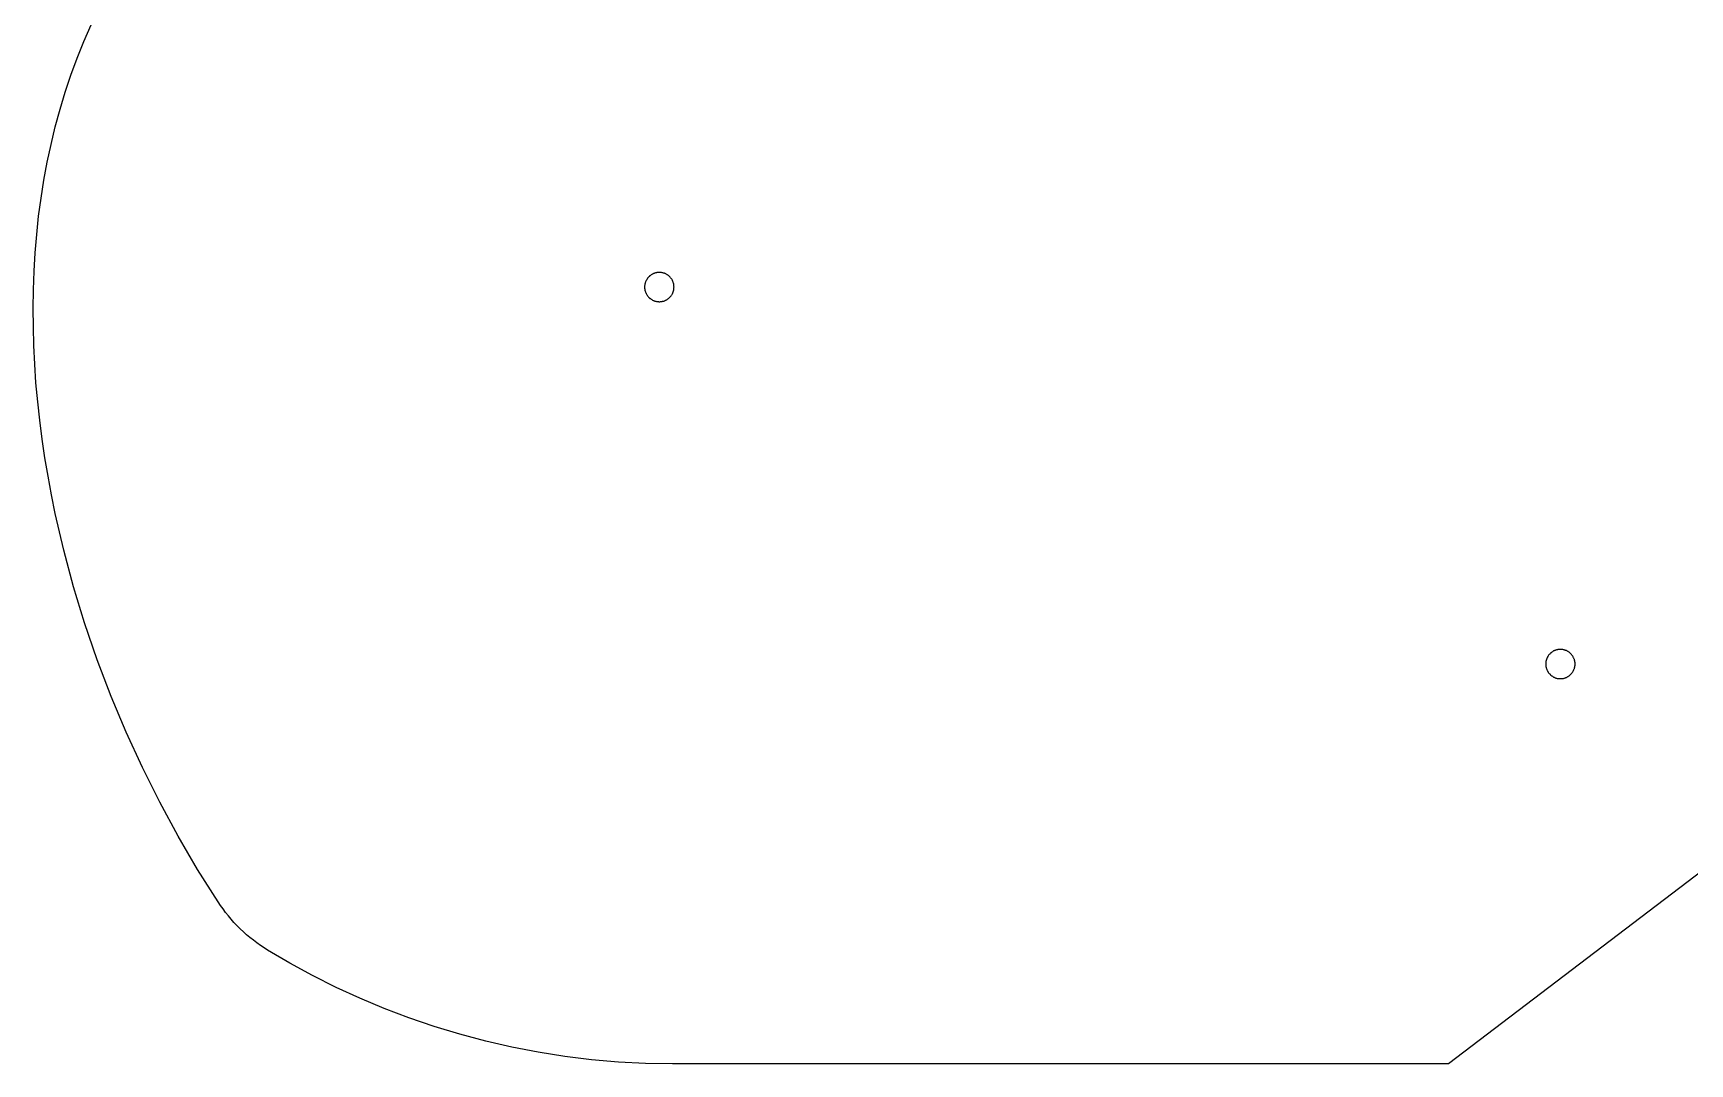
# Model space of a CAD drawing. Extents: x 0 to 146, y -2 to 88.
# Drawn here: x 49.1 to 59.69, y 23.74 to 30.34 of the extents above; entities that cross this region are included whole.
import ezdxf

# ---------------------------------------------------------------- set-up
doc = ezdxf.new("R2010")
doc.units = 0
doc.header["$LTSCALE"] = 15
doc.layers.add('CUT$EXTERIOR', color=1, linetype='CONTINUOUS')
doc.layers.add('CUT$INTERIOR', color=5, linetype='CONTINUOUS')

msp = doc.modelspace()

# ---------------------------------------------------------------- linework, layer by layer
at = {"layer": 'CUT$EXTERIOR'}
for p, q in [((71.179, 33.676), (58.149, 23.745)), ((49.422, 30.283), (49.468, 30.389)), ((49.379, 30.176), (49.422, 30.283)), ((49.339, 30.068), (49.379, 30.176)), ((49.303, 29.959), (49.339, 30.068)), ((49.27, 29.849), (49.303, 29.959)), ((49.239, 29.737), (49.27, 29.849)), ((49.212, 29.624), (49.239, 29.737)), ((49.188, 29.511), (49.212, 29.624)), ((49.167, 29.396), (49.188, 29.511)), ((49.149, 29.281), (49.167, 29.396)), ((49.133, 29.165), (49.149, 29.281)), ((49.121, 29.048), (49.133, 29.165)), ((49.111, 28.931), (49.121, 29.048)), ((49.104, 28.813), (49.111, 28.931)), ((49.099, 28.695), (49.104, 28.813)), ((49.098, 28.576), (49.099, 28.695)), ((49.099, 28.457), (49.098, 28.576)), ((49.102, 28.338), (49.099, 28.457)), ((49.108, 28.219), (49.102, 28.338)), ((49.116, 28.099), (49.108, 28.219)), ((49.127, 27.979), (49.116, 28.099)), ((49.14, 27.86), (49.127, 27.979)), ((49.155, 27.74), (49.14, 27.86)), ((49.173, 27.621), (49.155, 27.74)), ((49.193, 27.502), (49.173, 27.621)), ((49.215, 27.383), (49.193, 27.502)), ((49.239, 27.264), (49.215, 27.383)), ((49.294, 27.029), (49.239, 27.264)), ((49.356, 26.796), (49.294, 27.029)), ((49.426, 26.565), (49.356, 26.796)), ((49.508, 26.328), (49.426, 26.565)), ((49.596, 26.094), (49.508, 26.328)), ((49.693, 25.865), (49.596, 26.094)), ((49.797, 25.639), (49.693, 25.865)), ((49.907, 25.418), (49.797, 25.639)), ((50.025, 25.201), (49.907, 25.418)), ((50.149, 24.988), (50.025, 25.201)), ((50.28, 24.78), (50.149, 24.988)), ((50.296, 24.757), (50.28, 24.78)), ((50.312, 24.735), (50.296, 24.757)), ((50.328, 24.712), (50.312, 24.735)), ((50.346, 24.691), (50.328, 24.712)), ((50.364, 24.669), (50.346, 24.691)), ((50.382, 24.648), (50.364, 24.669)), ((50.402, 24.628), (50.382, 24.648)), ((50.421, 24.608), (50.402, 24.628)), ((50.442, 24.589), (50.421, 24.608)), ((50.463, 24.57), (50.442, 24.589)), ((50.484, 24.552), (50.463, 24.57)), ((50.506, 24.535), (50.484, 24.552)), ((50.528, 24.518), (50.506, 24.535)), ((50.551, 24.502), (50.528, 24.518)), ((50.574, 24.487), (50.551, 24.502)), ((50.597, 24.472), (50.574, 24.487)), ((50.739, 24.388), (50.597, 24.472)), ((50.885, 24.309), (50.739, 24.388)), ((51.035, 24.234), (50.885, 24.309)), ((51.187, 24.164), (51.035, 24.234)), ((51.343, 24.099), (51.187, 24.164)), ((51.501, 24.039), (51.343, 24.099)), ((51.663, 23.984), (51.501, 24.039)), ((51.826, 23.934), (51.663, 23.984)), ((51.992, 23.89), (51.826, 23.934)), ((52.159, 23.852), (51.992, 23.89)), ((52.328, 23.819), (52.159, 23.852)), ((52.498, 23.792), (52.328, 23.819)), ((52.669, 23.771), (52.498, 23.792)), ((52.841, 23.756), (52.669, 23.771)), ((53.013, 23.748), (52.841, 23.756)), ((53.185, 23.745), (53.013, 23.748)), ((58.149, 23.745), (53.185, 23.745))]:
    msp.add_line(p, q, dxfattribs=at)
at = {"layer": 'CUT$INTERIOR'}
for p, q in [((53.009, 28.724), (53.008, 28.72)), ((53.008, 28.72), (53.008, 28.717)), ((53.008, 28.717), (53.008, 28.714)), ((53.008, 28.714), (53.008, 28.711)), ((53.008, 28.711), (53.008, 28.707)), ((53.01, 28.73), (53.009, 28.727)), ((53.009, 28.727), (53.009, 28.724)), ((53.011, 28.736), (53.01, 28.733)), ((53.01, 28.733), (53.01, 28.73)), ((53.012, 28.739), (53.011, 28.736)), ((53.013, 28.743), (53.012, 28.739)), ((53.014, 28.746), (53.013, 28.743)), ((53.015, 28.749), (53.014, 28.746)), ((53.017, 28.752), (53.015, 28.749)), ((53.018, 28.754), (53.017, 28.752)), ((53.02, 28.757), (53.018, 28.754)), ((53.021, 28.76), (53.02, 28.757)), ((53.023, 28.763), (53.021, 28.76)), ((53.025, 28.766), (53.023, 28.763)), ((53.027, 28.768), (53.025, 28.766)), ((53.029, 28.771), (53.027, 28.768)), ((53.031, 28.773), (53.029, 28.771)), ((53.033, 28.776), (53.031, 28.773)), ((53.035, 28.778), (53.033, 28.776)), ((53.038, 28.78), (53.035, 28.778)), ((53.04, 28.783), (53.038, 28.78)), ((53.042, 28.785), (53.04, 28.783)), ((53.045, 28.787), (53.042, 28.785)), ((53.048, 28.789), (53.045, 28.787)), ((53.05, 28.79), (53.048, 28.789)), ((53.053, 28.792), (53.05, 28.79)), ((53.056, 28.794), (53.053, 28.792)), ((53.059, 28.795), (53.056, 28.794)), ((53.062, 28.797), (53.059, 28.795)), ((53.065, 28.798), (53.062, 28.797)), ((53.068, 28.799), (53.065, 28.798)), ((53.071, 28.801), (53.068, 28.799)), ((53.074, 28.802), (53.071, 28.801)), ((53.077, 28.803), (53.074, 28.802)), ((53.08, 28.803), (53.077, 28.803)), ((53.083, 28.804), (53.08, 28.803)), ((53.086, 28.805), (53.083, 28.804)), ((53.09, 28.805), (53.086, 28.805)), ((53.093, 28.805), (53.09, 28.805)), ((53.096, 28.806), (53.093, 28.805)), ((53.099, 28.806), (53.096, 28.806)), ((53.103, 28.806), (53.099, 28.806)), ((53.106, 28.806), (53.103, 28.806)), ((53.109, 28.806), (53.106, 28.806)), ((53.112, 28.805), (53.109, 28.806)), ((53.116, 28.805), (53.112, 28.805)), ((53.119, 28.804), (53.116, 28.805)), ((53.122, 28.804), (53.119, 28.804)), ((53.125, 28.803), (53.122, 28.804)), ((53.128, 28.802), (53.125, 28.803)), ((53.131, 28.801), (53.128, 28.802)), ((53.134, 28.8), (53.131, 28.801)), ((53.137, 28.799), (53.134, 28.8)), ((53.14, 28.798), (53.137, 28.799)), ((53.143, 28.796), (53.14, 28.798)), ((53.146, 28.795), (53.143, 28.796)), ((53.149, 28.793), (53.146, 28.795)), ((53.152, 28.791), (53.149, 28.793)), ((53.155, 28.79), (53.152, 28.791)), ((53.157, 28.788), (53.155, 28.79)), ((53.16, 28.786), (53.157, 28.788)), ((53.162, 28.784), (53.16, 28.786)), ((53.165, 28.782), (53.162, 28.784)), ((53.167, 28.779), (53.165, 28.782)), ((53.17, 28.777), (53.167, 28.779)), ((53.172, 28.775), (53.17, 28.777)), ((53.174, 28.772), (53.172, 28.775)), ((53.176, 28.77), (53.174, 28.772)), ((53.178, 28.767), (53.176, 28.77)), ((53.18, 28.764), (53.178, 28.767)), ((53.181, 28.762), (53.18, 28.764)), ((53.183, 28.759), (53.181, 28.762)), ((53.185, 28.756), (53.183, 28.759)), ((53.186, 28.753), (53.185, 28.756)), ((53.188, 28.75), (53.186, 28.753)), ((53.189, 28.747), (53.188, 28.75)), ((53.19, 28.744), (53.189, 28.747)), ((53.191, 28.741), (53.19, 28.744)), ((53.192, 28.738), (53.191, 28.741)), ((53.193, 28.735), (53.192, 28.738)), ((53.194, 28.732), (53.193, 28.735)), ((53.194, 28.728), (53.194, 28.732)), ((53.195, 28.725), (53.194, 28.728)), ((53.195, 28.722), (53.195, 28.725)), ((53.195, 28.719), (53.195, 28.722)), ((53.195, 28.715), (53.195, 28.719)), ((53.196, 28.712), (53.195, 28.715)), ((53.195, 28.709), (53.196, 28.712)), ((53.195, 28.706), (53.195, 28.709)), ((53.008, 28.707), (53.008, 28.704)), ((53.008, 28.704), (53.009, 28.701)), ((53.009, 28.701), (53.009, 28.698)), ((53.009, 28.698), (53.01, 28.694)), ((53.01, 28.694), (53.01, 28.691)), ((53.01, 28.691), (53.011, 28.688)), ((53.011, 28.688), (53.012, 28.685)), ((53.012, 28.685), (53.013, 28.682)), ((53.013, 28.682), (53.014, 28.679)), ((53.014, 28.679), (53.015, 28.676)), ((53.015, 28.676), (53.017, 28.673)), ((53.017, 28.673), (53.018, 28.67)), ((53.018, 28.67), (53.02, 28.667)), ((53.02, 28.667), (53.021, 28.664)), ((53.021, 28.664), (53.023, 28.661)), ((53.023, 28.661), (53.025, 28.659)), ((53.025, 28.659), (53.027, 28.656)), ((53.027, 28.656), (53.029, 28.653)), ((53.029, 28.653), (53.031, 28.651)), ((53.031, 28.651), (53.033, 28.648)), ((53.033, 28.648), (53.035, 28.646)), ((53.035, 28.646), (53.038, 28.644)), ((53.038, 28.644), (53.04, 28.642)), ((53.04, 28.642), (53.042, 28.64)), ((53.042, 28.64), (53.045, 28.638)), ((53.045, 28.638), (53.048, 28.636)), ((53.048, 28.636), (53.05, 28.634)), ((53.05, 28.634), (53.053, 28.632)), ((53.053, 28.632), (53.056, 28.63)), ((53.056, 28.63), (53.059, 28.629)), ((53.059, 28.629), (53.062, 28.627)), ((53.062, 28.627), (53.065, 28.626)), ((53.065, 28.626), (53.068, 28.625)), ((53.068, 28.625), (53.071, 28.624)), ((53.071, 28.624), (53.074, 28.623)), ((53.074, 28.623), (53.077, 28.622)), ((53.077, 28.622), (53.08, 28.621)), ((53.08, 28.621), (53.083, 28.62)), ((53.083, 28.62), (53.086, 28.62)), ((53.086, 28.62), (53.09, 28.619)), ((53.09, 28.619), (53.093, 28.619)), ((53.093, 28.619), (53.096, 28.619)), ((53.096, 28.619), (53.099, 28.618)), ((53.099, 28.618), (53.103, 28.618)), ((53.103, 28.618), (53.106, 28.618)), ((53.106, 28.618), (53.109, 28.619)), ((53.109, 28.619), (53.112, 28.619)), ((53.112, 28.619), (53.116, 28.619)), ((53.116, 28.619), (53.119, 28.62)), ((53.119, 28.62), (53.122, 28.621)), ((53.122, 28.621), (53.125, 28.621)), ((53.125, 28.621), (53.128, 28.622)), ((53.128, 28.622), (53.131, 28.623)), ((53.131, 28.623), (53.134, 28.624)), ((53.134, 28.624), (53.137, 28.625)), ((53.137, 28.625), (53.14, 28.627)), ((53.14, 28.627), (53.143, 28.628)), ((53.143, 28.628), (53.146, 28.63)), ((53.146, 28.63), (53.149, 28.631)), ((53.149, 28.631), (53.152, 28.633)), ((53.152, 28.633), (53.155, 28.635)), ((53.155, 28.635), (53.157, 28.637)), ((53.157, 28.637), (53.16, 28.639)), ((53.16, 28.639), (53.162, 28.641)), ((53.162, 28.641), (53.165, 28.643)), ((53.165, 28.643), (53.167, 28.645)), ((53.167, 28.645), (53.17, 28.647)), ((53.17, 28.647), (53.172, 28.65)), ((53.172, 28.65), (53.174, 28.652)), ((53.174, 28.652), (53.176, 28.655)), ((53.176, 28.655), (53.178, 28.657)), ((53.178, 28.657), (53.18, 28.66)), ((53.18, 28.66), (53.181, 28.663)), ((53.181, 28.663), (53.183, 28.666)), ((53.183, 28.666), (53.185, 28.668)), ((53.185, 28.668), (53.186, 28.671)), ((53.186, 28.671), (53.188, 28.674)), ((53.188, 28.674), (53.189, 28.677)), ((53.189, 28.677), (53.19, 28.68)), ((53.19, 28.68), (53.191, 28.683)), ((53.191, 28.683), (53.192, 28.686)), ((53.192, 28.686), (53.193, 28.69)), ((53.193, 28.69), (53.194, 28.693)), ((53.194, 28.696), (53.195, 28.699)), ((53.194, 28.693), (53.194, 28.696)), ((53.195, 28.702), (53.195, 28.706)), ((53.195, 28.699), (53.195, 28.702)), ((58.812, 26.38), (58.809, 26.378)), ((58.815, 26.382), (58.812, 26.38)), ((58.817, 26.383), (58.815, 26.382)), ((58.82, 26.385), (58.817, 26.383)), ((58.823, 26.386), (58.82, 26.385)), ((58.826, 26.388), (58.823, 26.386)), ((58.829, 26.389), (58.826, 26.388)), ((58.832, 26.39), (58.829, 26.389)), ((58.835, 26.391), (58.832, 26.39)), ((58.838, 26.392), (58.835, 26.391)), ((58.842, 26.393), (58.838, 26.392)), ((58.845, 26.393), (58.842, 26.393)), ((58.848, 26.394), (58.845, 26.393)), ((58.851, 26.394), (58.848, 26.394)), ((58.854, 26.395), (58.851, 26.394)), ((58.858, 26.395), (58.854, 26.395)), ((58.861, 26.395), (58.858, 26.395)), ((58.864, 26.395), (58.861, 26.395)), ((58.867, 26.395), (58.864, 26.395)), ((58.871, 26.395), (58.867, 26.395)), ((58.874, 26.395), (58.871, 26.395)), ((58.877, 26.394), (58.874, 26.395)), ((58.88, 26.394), (58.877, 26.394)), ((58.884, 26.393), (58.88, 26.394)), ((58.887, 26.392), (58.884, 26.393)), ((58.89, 26.391), (58.887, 26.392)), ((58.893, 26.39), (58.89, 26.391)), ((58.896, 26.389), (58.893, 26.39)), ((58.899, 26.388), (58.896, 26.389)), ((58.902, 26.387), (58.899, 26.388)), ((58.905, 26.386), (58.902, 26.387)), ((58.908, 26.384), (58.905, 26.386)), ((58.911, 26.382), (58.908, 26.384)), ((58.914, 26.381), (58.911, 26.382)), ((58.916, 26.379), (58.914, 26.381)), ((58.919, 26.377), (58.916, 26.379)), ((58.771, 26.316), (58.77, 26.313)), ((58.77, 26.313), (58.77, 26.31)), ((58.77, 26.31), (58.77, 26.306)), ((58.77, 26.306), (58.77, 26.303)), ((58.77, 26.303), (58.77, 26.3)), ((58.77, 26.3), (58.77, 26.297)), ((58.77, 26.297), (58.77, 26.293)), ((58.77, 26.293), (58.77, 26.29)), ((58.77, 26.29), (58.771, 26.287)), ((58.772, 26.322), (58.771, 26.319)), ((58.771, 26.319), (58.771, 26.316)), ((58.771, 26.287), (58.771, 26.284)), ((58.771, 26.284), (58.772, 26.281)), ((58.773, 26.326), (58.772, 26.322)), ((58.772, 26.281), (58.773, 26.277)), ((58.774, 26.329), (58.773, 26.326)), ((58.773, 26.277), (58.774, 26.274)), ((58.775, 26.332), (58.774, 26.329)), ((58.774, 26.274), (58.775, 26.271)), ((58.776, 26.335), (58.775, 26.332)), ((58.777, 26.338), (58.776, 26.335)), ((58.778, 26.341), (58.777, 26.338)), ((58.78, 26.344), (58.778, 26.341)), ((58.781, 26.347), (58.78, 26.344)), ((58.783, 26.35), (58.781, 26.347)), ((58.785, 26.352), (58.783, 26.35)), ((58.786, 26.355), (58.785, 26.352)), ((58.788, 26.358), (58.786, 26.355)), ((58.79, 26.36), (58.788, 26.358)), ((58.792, 26.363), (58.79, 26.36)), ((58.795, 26.365), (58.792, 26.363)), ((58.797, 26.368), (58.795, 26.365)), ((58.799, 26.37), (58.797, 26.368)), ((58.802, 26.372), (58.799, 26.37)), ((58.804, 26.374), (58.802, 26.372)), ((58.807, 26.376), (58.804, 26.374)), ((58.809, 26.378), (58.807, 26.376)), ((58.921, 26.375), (58.919, 26.377)), ((58.924, 26.373), (58.921, 26.375)), ((58.926, 26.371), (58.924, 26.373)), ((58.929, 26.369), (58.926, 26.371)), ((58.931, 26.366), (58.929, 26.369)), ((58.933, 26.364), (58.931, 26.366)), ((58.935, 26.362), (58.933, 26.364)), ((58.937, 26.359), (58.935, 26.362)), ((58.939, 26.356), (58.937, 26.359)), ((58.941, 26.354), (58.939, 26.356)), ((58.943, 26.351), (58.941, 26.354)), ((58.945, 26.348), (58.943, 26.351)), ((58.946, 26.345), (58.945, 26.348)), ((58.948, 26.342), (58.946, 26.345)), ((58.949, 26.339), (58.948, 26.342)), ((58.95, 26.336), (58.949, 26.339)), ((58.952, 26.333), (58.95, 26.336)), ((58.953, 26.33), (58.952, 26.333)), ((58.952, 26.27), (58.953, 26.273)), ((58.954, 26.327), (58.953, 26.33)), ((58.953, 26.273), (58.954, 26.276)), ((58.954, 26.324), (58.954, 26.327)), ((58.955, 26.321), (58.954, 26.324)), ((58.954, 26.279), (58.955, 26.282)), ((58.954, 26.276), (58.954, 26.279)), ((58.956, 26.318), (58.955, 26.321)), ((58.955, 26.282), (58.956, 26.285)), ((58.956, 26.314), (58.956, 26.318)), ((58.957, 26.311), (58.956, 26.314)), ((58.956, 26.289), (58.957, 26.292)), ((58.956, 26.285), (58.956, 26.289)), ((58.957, 26.308), (58.957, 26.311)), ((58.957, 26.305), (58.957, 26.308)), ((58.957, 26.302), (58.957, 26.305)), ((58.957, 26.298), (58.957, 26.302)), ((58.957, 26.295), (58.957, 26.298)), ((58.957, 26.292), (58.957, 26.295)), ((58.775, 26.271), (58.776, 26.268)), ((58.776, 26.268), (58.777, 26.265)), ((58.777, 26.265), (58.778, 26.262)), ((58.778, 26.262), (58.78, 26.259)), ((58.78, 26.259), (58.781, 26.256)), ((58.781, 26.256), (58.783, 26.253)), ((58.783, 26.253), (58.785, 26.251)), ((58.785, 26.251), (58.786, 26.248)), ((58.786, 26.248), (58.788, 26.245)), ((58.788, 26.245), (58.79, 26.243)), ((58.79, 26.243), (58.792, 26.24)), ((58.792, 26.24), (58.795, 26.238)), ((58.795, 26.238), (58.797, 26.236)), ((58.797, 26.236), (58.799, 26.233)), ((58.799, 26.233), (58.802, 26.231)), ((58.802, 26.231), (58.804, 26.229)), ((58.804, 26.229), (58.807, 26.227)), ((58.807, 26.227), (58.809, 26.225)), ((58.809, 26.225), (58.812, 26.223)), ((58.812, 26.223), (58.815, 26.221)), ((58.815, 26.221), (58.817, 26.22)), ((58.817, 26.22), (58.82, 26.218)), ((58.82, 26.218), (58.823, 26.217)), ((58.823, 26.217), (58.826, 26.215)), ((58.826, 26.215), (58.829, 26.214)), ((58.829, 26.214), (58.832, 26.213)), ((58.832, 26.213), (58.835, 26.212)), ((58.835, 26.212), (58.838, 26.211)), ((58.838, 26.211), (58.842, 26.21)), ((58.842, 26.21), (58.845, 26.21)), ((58.845, 26.21), (58.848, 26.209)), ((58.848, 26.209), (58.851, 26.209)), ((58.851, 26.209), (58.854, 26.208)), ((58.854, 26.208), (58.858, 26.208)), ((58.858, 26.208), (58.861, 26.208)), ((58.861, 26.208), (58.864, 26.208)), ((58.864, 26.208), (58.867, 26.208)), ((58.867, 26.208), (58.871, 26.208)), ((58.871, 26.208), (58.874, 26.208)), ((58.874, 26.208), (58.877, 26.209)), ((58.877, 26.209), (58.88, 26.209)), ((58.88, 26.209), (58.884, 26.21)), ((58.884, 26.21), (58.887, 26.211)), ((58.887, 26.211), (58.89, 26.212)), ((58.89, 26.212), (58.893, 26.213)), ((58.893, 26.213), (58.896, 26.214)), ((58.896, 26.214), (58.899, 26.215)), ((58.899, 26.215), (58.902, 26.216)), ((58.902, 26.216), (58.905, 26.218)), ((58.905, 26.218), (58.908, 26.219)), ((58.908, 26.219), (58.911, 26.221)), ((58.911, 26.221), (58.914, 26.222)), ((58.914, 26.222), (58.916, 26.224)), ((58.916, 26.224), (58.919, 26.226)), ((58.919, 26.226), (58.921, 26.228)), ((58.921, 26.228), (58.924, 26.23)), ((58.924, 26.23), (58.926, 26.232)), ((58.926, 26.232), (58.929, 26.234)), ((58.929, 26.234), (58.931, 26.237)), ((58.931, 26.237), (58.933, 26.239)), ((58.933, 26.239), (58.935, 26.242)), ((58.935, 26.242), (58.937, 26.244)), ((58.937, 26.244), (58.939, 26.247)), ((58.939, 26.247), (58.941, 26.249)), ((58.941, 26.249), (58.943, 26.252)), ((58.943, 26.252), (58.945, 26.255)), ((58.945, 26.255), (58.946, 26.258)), ((58.946, 26.258), (58.948, 26.261)), ((58.948, 26.261), (58.949, 26.264)), ((58.949, 26.264), (58.95, 26.267)), ((58.95, 26.267), (58.952, 26.27))]:
    msp.add_line(p, q, dxfattribs=at)

doc.saveas('drawing.dxf')
